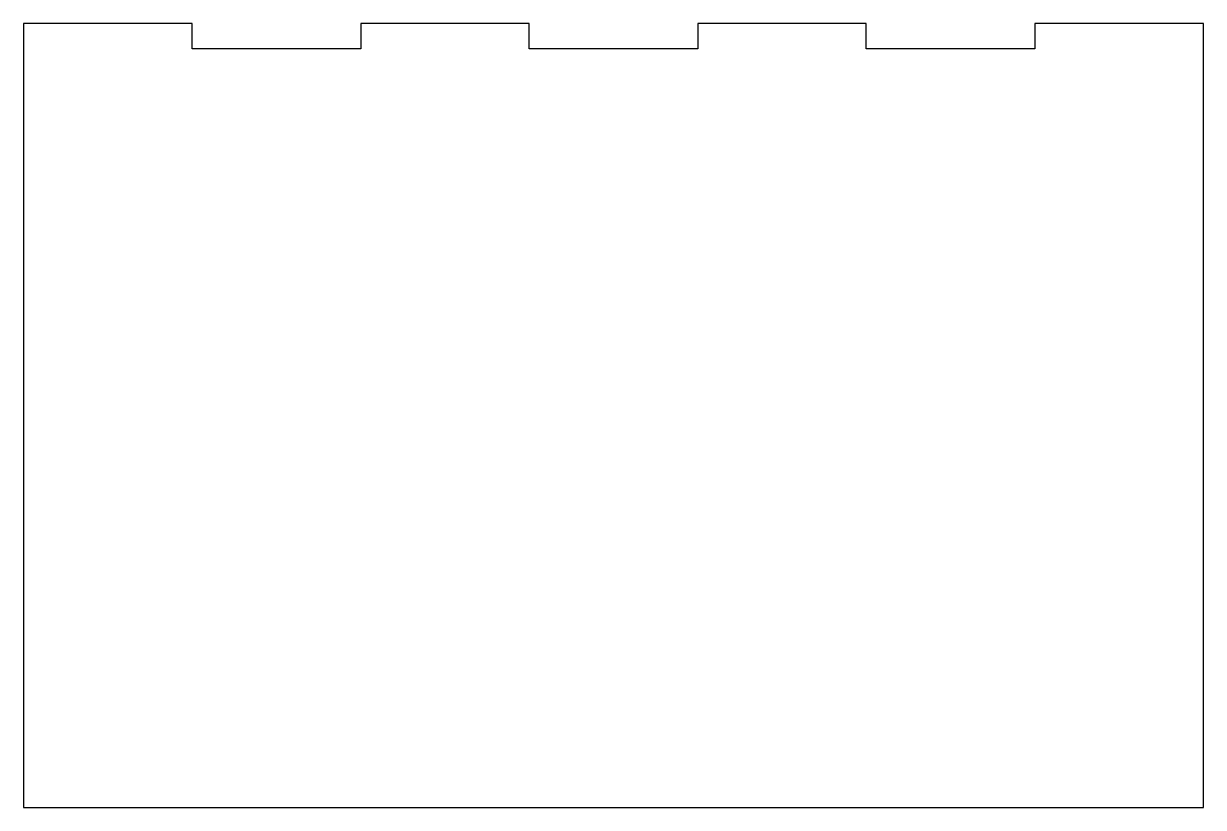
# Model space of a CAD drawing. Header units: millimetres. Extents: x -102 to 38, y -75 to 18.
import ezdxf

# ---------------------------------------------------------------- set-up
doc = ezdxf.new("R2010")
doc.units = ezdxf.units.MM
doc.layers.get('0').update_dxf_attribs({"linetype": 'CONTINUOUS'})

msp = doc.modelspace()

# ---------------------------------------------------------------- linework, layer by layer
msp.add_lwpolyline([(-2, 15), (-2, 18), (-22, 18), (-22, 15), (-42, 15), (-42, 18), (-62, 18), (-62, 15), (-82, 15), (-82, 18), (-102, 18), (-102, -75), (38, -75), (38, 18), (18, 18), (18, 15)], close=True)

doc.saveas('drawing.dxf')
